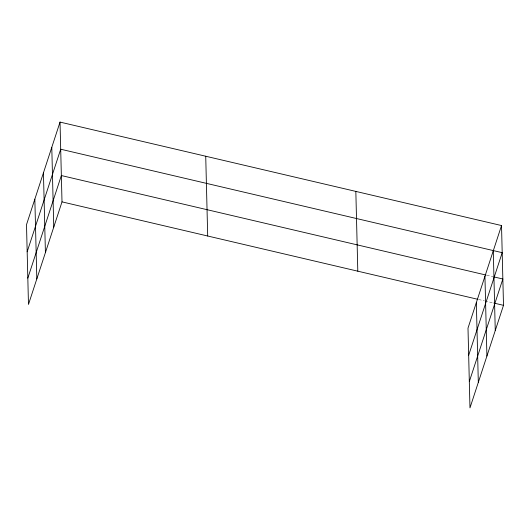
<?xml version="1.0" encoding="UTF-8"?>
<svg xmlns="http://www.w3.org/2000/svg" width="530" height="530" viewBox="0 0 530 530"><rect width="100%" height="100%" fill="white"/><g stroke="black" fill="none" stroke-linecap="round" stroke-linejoin="round"><path stroke-width="0.4" stroke-dasharray="2.65 1.99" d="M486.838 275.249L493.244 276.746M478.683 299.51L484.287 300.828M485.089 301.014L493.894 303.074"/><path stroke-width="0.79" d="M60.029 122.092L26.5 224.674L28.474 304.452L62.003 201.87L60.029 122.092L501.526 225.548L503.5 305.326L469.971 407.908L467.997 328.13L501.526 225.548M27.169 251.796L60.698 149.215L502.201 252.671L468.672 355.252M27.818 278.124L61.347 175.543L486.036 275.057M469.322 381.58L502.851 278.999L494.046 276.938M62.003 201.87L477.881 299.324M493.894 303.074L503.5 305.326M493.284 250.769L495.258 330.548M484.937 276.296L486.911 356.08M476.344 302.597L478.312 382.382M355.835 191.403L357.803 271.188M205.726 156.231L207.694 236.009M51.788 147.314L53.755 227.098M43.44 172.84L45.414 252.624M34.841 199.148L36.815 278.926"/></g></svg>
